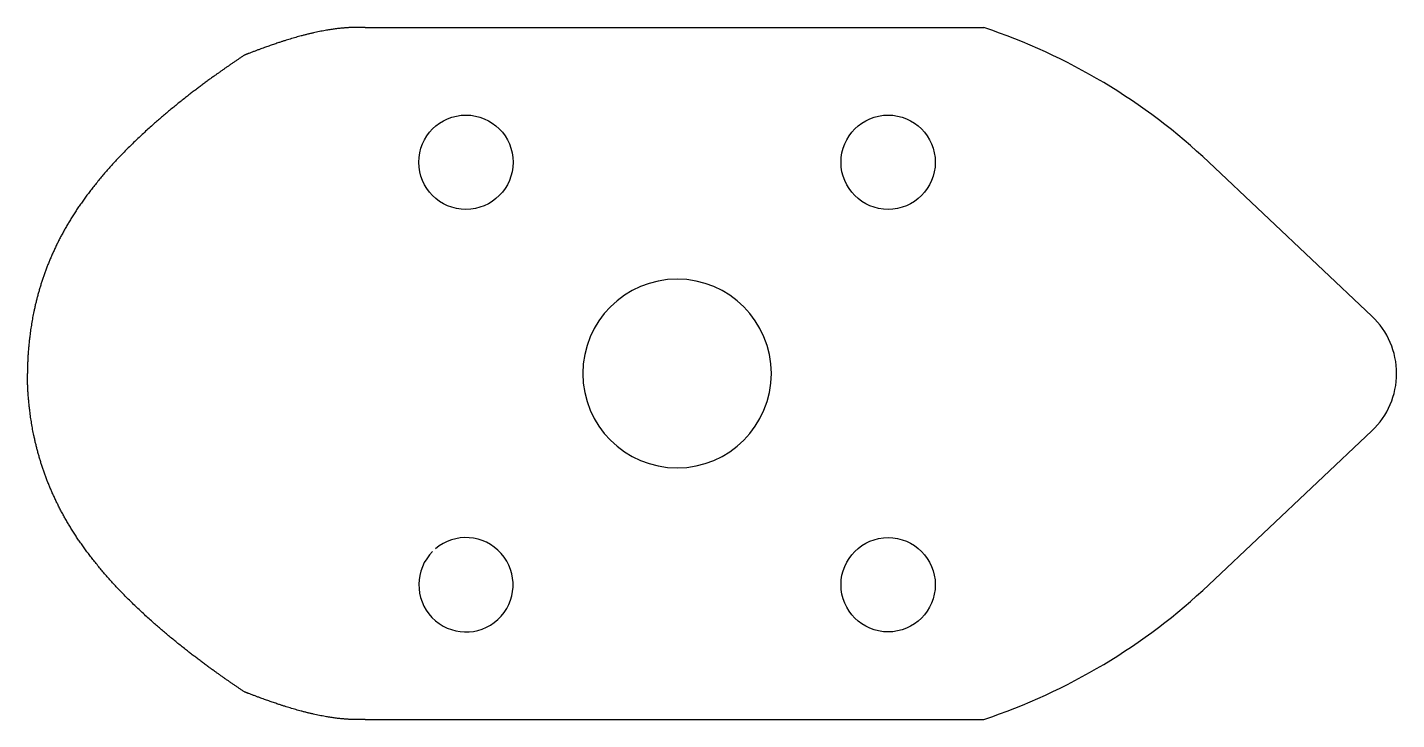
# Model space of a CAD drawing. Header units: millimetres. Extents: x 144.6 to 188.1, y -11 to 11.
import ezdxf

# ---------------------------------------------------------------- set-up
doc = ezdxf.new("R2010")
doc.units = ezdxf.units.MM
doc.layers.get('0').update_dxf_attribs({"linetype": 'CONTINUOUS'})

msp = doc.modelspace()

# ---------------------------------------------------------------- linework, layer by layer
for p, q in [((155.313, 11), (175, 11)), ((182.159, 6.718), (187.35, 1.818)), ((182.159, -6.718), (187.35, -1.818)), ((155.313, -11), (175, -11))]:
    msp.add_line(p, q)
for centre in [(158.519, 6.718), (171.954, 6.718), (171.954, -6.718)]:
    msp.add_circle(centre, 1.5)
for centre, radius, start, end in [((168.884, -7.349), 19.342, 46.6584, 71.5659), ((165.237, 0), 3, 0, 180), ((185.635, 0), 2.5, 0, 46.6584), ((165.237, 0), 3, 180, 360), ((185.635, 0), 2.5, 313.3416, 360), ((158.519, -6.718), 1.5, -225, 130.4719), ((168.884, 7.349), 19.342, 288.4341, 313.3416)]:
    msp.add_arc(centre, radius, start, end)
for points in [[(155.313, 11), (155.175, 11.007), (154.895, 11.01), (154.453, 10.984), (153.826, 10.888), (153.048, 10.688), (152.395, 10.471), (151.898, 10.289), (151.586, 10.17), (151.473, 10.126)], [(155.313, -11), (155.175, -11.007), (154.895, -11.01), (154.453, -10.984), (153.826, -10.888), (153.048, -10.688), (152.395, -10.471), (151.898, -10.289), (151.586, -10.17), (151.473, -10.126)]]:
    msp.add_open_spline(points, degree=5, knots=[0, 0, 0, 0, 0, 0, 0.0666667, 0.1333333, 0.2, 0.2666667, 0.3033882, 0.3033882, 0.3033882, 0.3033882, 0.3033882, 0.3033882])
for points in [[(151.473, 10.126), (151.205, 9.948), (150.68, 9.59), (149.925, 9.047), (148.984, 8.309), (147.929, 7.365), (147.004, 6.397), (146.223, 5.401), (145.596, 4.376), (145.123, 3.323), (144.794, 2.242), (144.639, 1.357), (144.579, 0.682), (144.563, 0.228), (144.562, 0)], [(151.473, -10.126), (151.205, -9.948), (150.68, -9.59), (149.925, -9.047), (148.984, -8.309), (147.929, -7.365), (147.004, -6.397), (146.223, -5.401), (145.596, -4.376), (145.123, -3.323), (144.794, -2.242), (144.639, -1.357), (144.579, -0.682), (144.563, -0.228), (144.562, 0)]]:
    msp.add_open_spline(points, degree=5)

doc.saveas('drawing.dxf')
